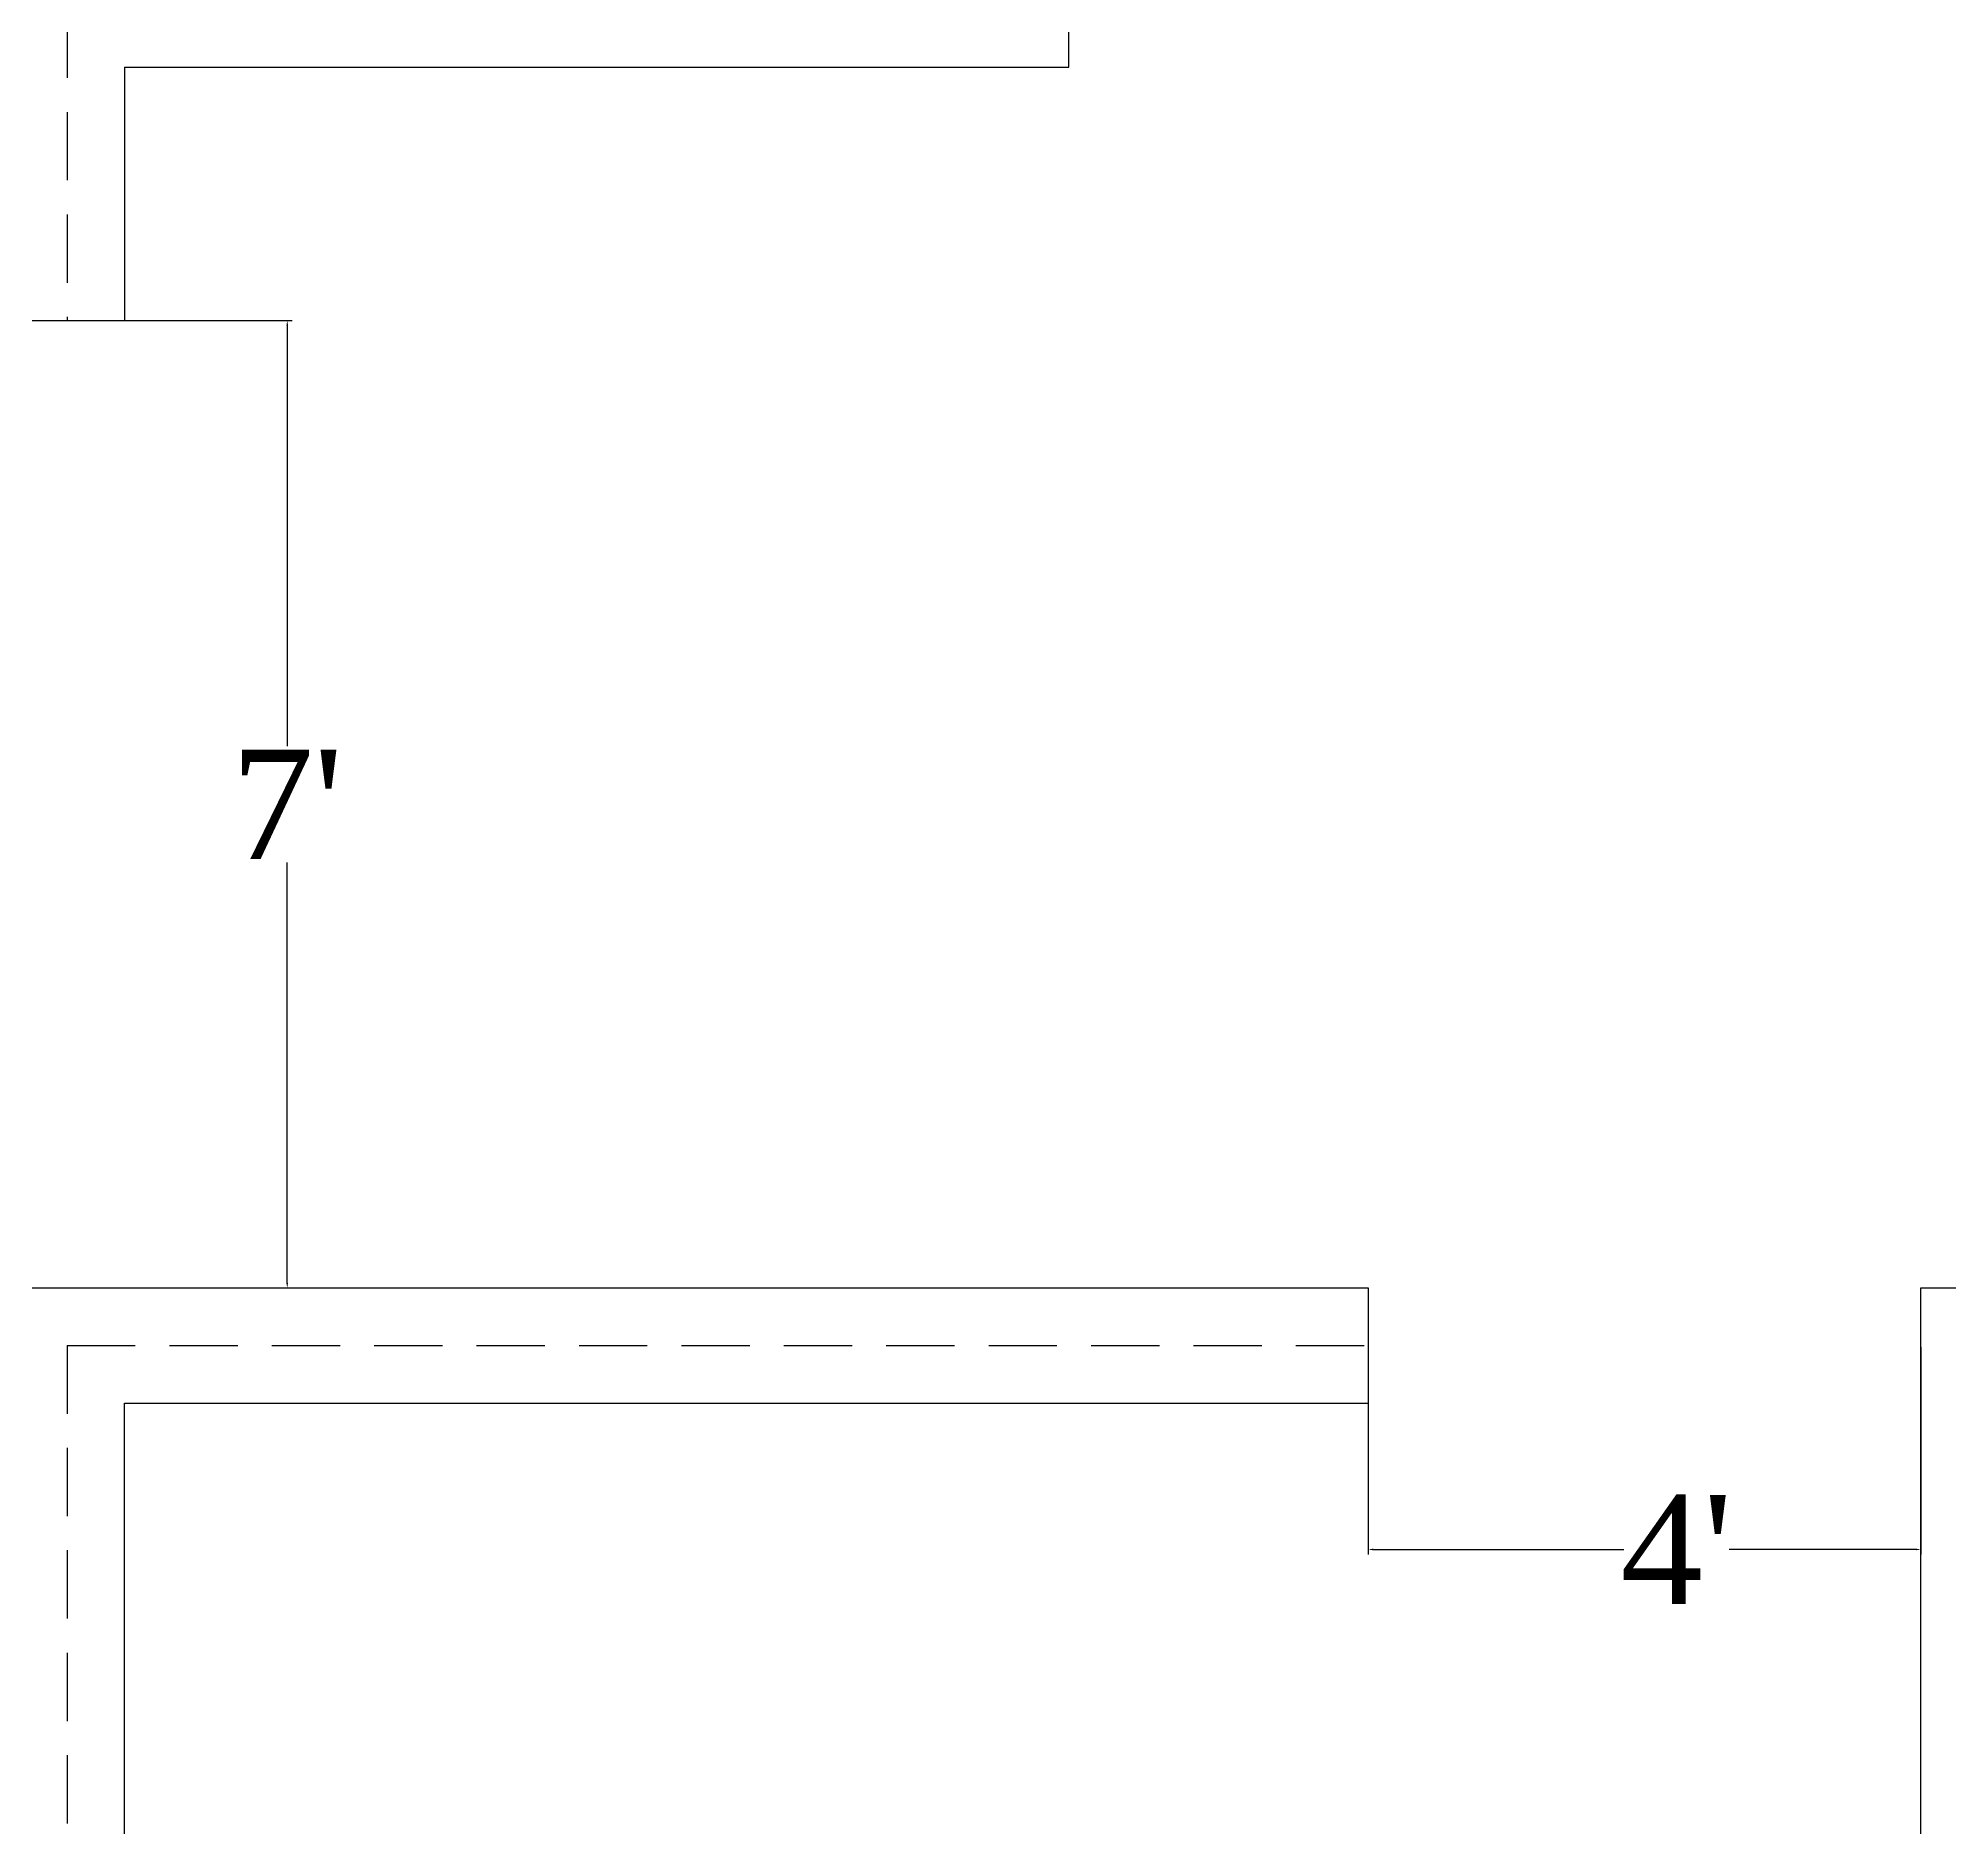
# Model space of a CAD drawing. Header units: inches. Extents: x 440 to 818, y -93 to 250.
# Drawn here: x 506 to 576, y 34 to 99.5 of the extents above; entities that cross this region are included whole.
import ezdxf

# ---------------------------------------------------------------- set-up
doc = ezdxf.new("R2010")
doc.units = ezdxf.units.IN
doc.header["$LTSCALE"] = 5
doc.header["$MEASUREMENT"] = 0
doc.linetypes.add('HIDDENX2', pattern=[0.75, 0.5, -0.25])
doc.layers.add('dot', color=1, linetype='Continuous')
doc.styles.get("Standard").update_dxf_attribs({"font": 'arial.ttf'})
doc.dimstyles.get("Standard").update_dxf_attribs({"dimtxt": 0.18, "dimasz": 0.18, "dimexe": 0.18, "dimexo": 0.0625, "dimgap": 0.09, "dimtad": 0, "dimtih": 1, "dimtoh": 1, "dimdec": 4, "dimzin": 0, "dimdsep": 46, "dimtxsty": 'Standard', "dimcen": 0.09, "dimadec": 0, "dimazin": 0, "dimtfac": 1, "dimtdec": 4, "dimtofl": 0, "dimtmove": 0, "dimatfit": 3, "dimfxl": 1, "dimtolj": 1, "dimtzin": 0, "dimarcsym": 0})

# ---------------------------------------------------------------- blocks, each defined once
blk = doc.blocks.new('*D35')
at = {"color": 0, "lineweight": -2, "transparency": 16777216}
for p, q in [((554.675, 51.549), (554.675, 43.962)), ((574.915, 51.549), (574.915, 43.962)), ((554.855, 44.142), (564.037, 44.142)), ((574.735, 44.142), (567.892, 44.142))]:
    blk.add_line(p, q, dxfattribs=at)
at = {"color": 0, "transparency": 16777216}
for points in [[(554.855, 44.172), (554.855, 44.112), (554.675, 44.142)], [(574.735, 44.172), (574.735, 44.112), (574.915, 44.142)]]:
    blk.add_solid(points, dxfattribs=at)
at = {"layer": 'Defpoints', "color": 0, "transparency": 16777216}
for p in [(554.675, 51.611), (574.915, 51.611), (574.915, 44.142)]:
    blk.add_point(p, dxfattribs=at)
at = {"color": 0, "transparency": 16777216, "insert": (565.965, 44.142), "char_height": 0.18, "attachment_point": 5}
blk.add_mtext("\\A1;{\\fTimes New Roman|b0|i0|c0|p18;\\H22.22222x;4'}", dxfattribs=at)
blk = doc.blocks.new('*D36')
at = {"color": 0, "lineweight": -2, "transparency": 16777216}
for p, q in [((504.98, 89.14), (515.27, 89.14)), ((515.09, 88.96), (515.09, 73.56)), ((515.09, 53.899), (515.09, 69.299)), ((504.98, 53.719), (515.27, 53.719))]:
    blk.add_line(p, q, dxfattribs=at)
at = {"color": 0, "transparency": 16777216}
for points in [[(515.06, 88.96), (515.12, 88.96), (515.09, 89.14)], [(515.06, 53.899), (515.12, 53.899), (515.09, 53.719)]]:
    blk.add_solid(points, dxfattribs=at)
at = {"layer": 'Defpoints', "color": 0, "transparency": 16777216}
for p in [(504.918, 89.14), (504.918, 53.719), (515.09, 53.719)]:
    blk.add_point(p, dxfattribs=at)
at = {"color": 0, "transparency": 16777216, "insert": (515.09, 71.429), "char_height": 0.18, "attachment_point": 5}
blk.add_mtext("\\A1;{\\fTimes New Roman|b0|i0|c0|p18;\\H22.22222x;7'}", dxfattribs=at)

msp = doc.modelspace()

# ---------------------------------------------------------------- linework, layer by layer
for p, q in [((543.7114, 98.41625), (543.7114, 100.52459)), ((509.13461, 98.41625), (541.60306, 98.41625)), ((509.13461, 98.41625), (509.13461, 89.13956)), ((541.60306, 98.41625), (543.7114, 98.41625)), ((504.91793, 89.13956), (509.13461, 89.13956)), ((504.91793, 53.71944), (507.02627, 53.71944)), ((507.02627, 53.71944), (554.67477, 53.71944)), ((554.67477, 53.71944), (554.67477, 49.50275)), ((574.91484, -14.16913), (574.91484, 53.71944)), ((574.91484, 53.71944), (579.13152, 53.71944)), ((509.13461, -76.99768), (509.13461, 49.50275)), ((509.13461, 49.50275), (554.67477, 49.50275))]:
    msp.add_line(p, q)
at = {"layer": 'dot', "linetype": 'HIDDENX2'}
for p, q in [((507.02627, 100.52459), (507.02627, 89.13956)), ((507.02627, 51.61109), (507.02627, -79.10602)), ((507.02627, 51.61109), (554.67477, 51.61109))]:
    msp.add_line(p, q, dxfattribs=at)

# ---------------------------------------------------------------- dimensions: what is measured, and where the dimension line sits
dim = msp.add_linear_dim(base=(515.09022, 53.71944), p1=(504.91793, 89.13956), p2=(504.91793, 53.71944), angle=90, text="{\\fTimes New Roman|b0|i0|c0|p18;\\H22.22222x;7'}", dimstyle='Standard')
dim.commit()
dim.dimension.update_dxf_attribs({"geometry": '*D36', "text_midpoint": (515.09022, 71.4295), "dimtype": 160})
dim = msp.add_linear_dim(base=(574.91484, 44.14168), p1=(554.67477, 51.61109), p2=(574.91484, 51.61109), text="{\\fTimes New Roman|b0|i0|c0|p18;\\H22.22222x;4'}", dimstyle='Standard')
dim.commit()
dim.dimension.update_dxf_attribs({"geometry": '*D35', "text_midpoint": (565.96452, 44.14168), "dimtype": 160})

doc.saveas('drawing.dxf')
